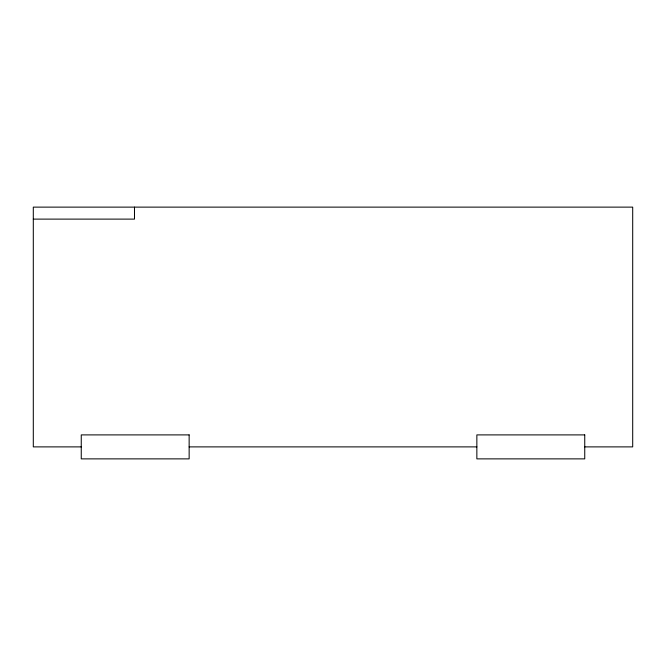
<?xml version="1.0" encoding="UTF-8"?>
<svg xmlns="http://www.w3.org/2000/svg" width="666" height="666" viewBox="0 0 666 666"><rect width="100%" height="100%" fill="white"/><g stroke="black" fill="none" stroke-linecap="round" stroke-linejoin="round"><path stroke-width="1" d="M33.3 219.114L134.49 219.114L134.49 207.126M81.252 446.886L33.3 446.886L33.3 207.126L632.7 207.126L632.7 446.886L584.748 446.886M189.144 446.886L476.856 446.886M189.144 434.898L81.252 434.898L81.252 458.874L189.144 458.874L189.144 434.898M584.748 434.898L476.856 434.898L476.856 458.874L584.748 458.874L584.748 434.898"/></g></svg>
